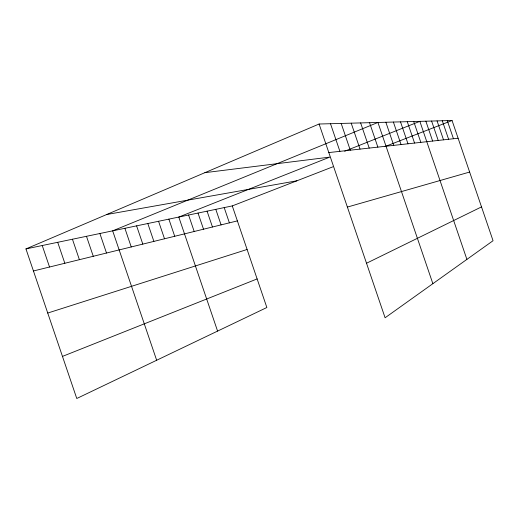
<?xml version="1.0" encoding="UTF-8"?>
<svg xmlns="http://www.w3.org/2000/svg" width="519" height="519" viewBox="0 0 519 519"><rect width="100%" height="100%" fill="white"/><g stroke="black" fill="none" stroke-linecap="round" stroke-linejoin="round"><path stroke-width="0.78" d="M366.518 263.243L481.515 206.893M25.95 248.919L232.278 205.913L266.857 307.508L76.773 398.495L25.95 248.919L319.094 124.015L452.062 120.505L493.05 240.725L385.092 317.777L319.094 124.015M344.635 151.217L419.852 121.355L466.899 259.39M62.468 356.404L257.132 278.924M232.278 205.913L332.939 166.794M385.092 146.527L452.062 120.505M47.735 313.048L247.109 249.47M347.386 207.075L469.63 172.049M33.443 270.97L237.378 220.886M106.693 214.516L296.868 180.813M204.895 172.671L329.799 157.108L178.789 217.059L217.584 331.096M328.819 152.573L458.102 138.229M447.281 120.629L453.457 138.742M442.285 120.758L448.604 139.28M437.063 120.901L443.524 139.845M431.594 121.044L438.205 140.435M425.865 121.193L432.632 141.051M413.721 121.517L420.825 142.362M407.279 121.686L414.564 143.056M400.512 121.861L407.986 143.789M393.383 122.049L401.051 144.561M385.864 122.25L393.746 145.372M432.865 283.679L377.929 122.458L112.668 230.845L156.667 360.257M369.534 122.679L377.864 147.13M360.64 122.919L369.217 148.09M351.207 123.165L360.043 149.109M341.178 123.431L350.293 150.192M330.493 123.71L339.906 151.347M224.189 207.594L229.385 222.852M215.794 209.345L221.088 224.889M207.075 211.162L212.466 227.004M198.018 213.056L203.513 229.203M188.592 215.015L194.197 231.493M168.883 219.128L174.715 236.281M158.561 221.276L164.517 238.779M147.811 223.52L153.89 241.393M136.601 225.856L142.809 244.112M124.897 228.295L131.242 246.953M99.875 233.511L106.505 253.025M86.478 236.301L93.271 256.276M72.439 239.227L79.394 259.688M57.706 242.302L64.83 263.263M42.234 245.526L49.532 267.019"/></g></svg>
